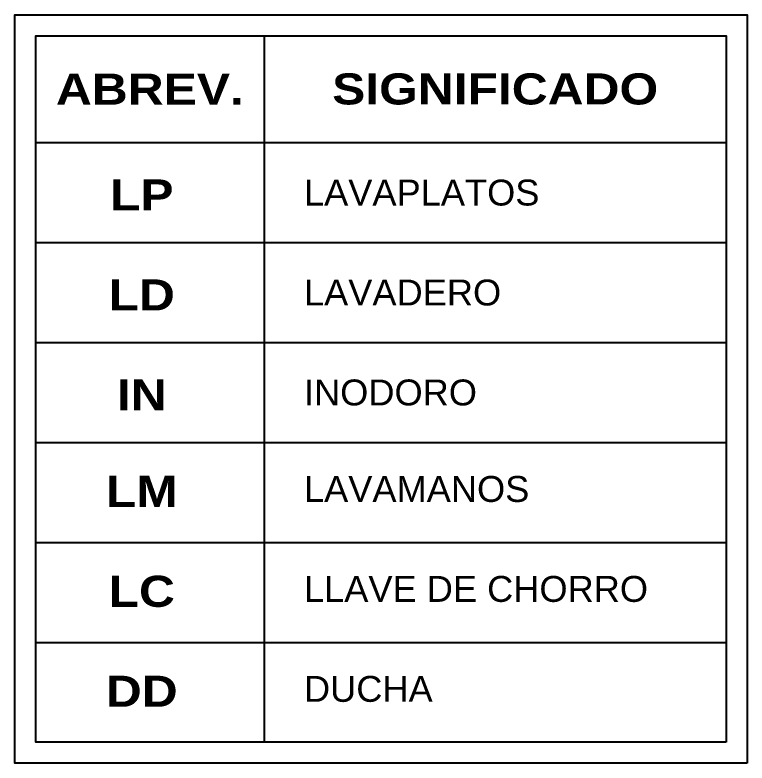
# Model space of a CAD drawing. Header units: metres. Extents: x 2 to 147, y 24 to 94.
# Drawn here: x 111.373 to 114.197, y 64.651 to 67.537 of the extents above; entities that cross this region are included whole.
import ezdxf
from ezdxf.enums import TextEntityAlignment as Align

# ---------------------------------------------------------------- set-up
doc = ezdxf.new("R2010")
doc.units = ezdxf.units.M
doc.header["$MEASUREMENT"] = 0
doc.layers.add('TEXTOS HIDRO', color=2, linetype='Continuous')
doc.styles.add('TEXTO HIDROSANITARIO', font='arial.ttf')
doc.styles.add('TITULOS', font='')
doc.styles.get('TITULOS').set_extended_font_data('Arial Black', bold=True)

msp = doc.modelspace()

# ---------------------------------------------------------------- linework, layer by layer
at = {"layer": 'TEXTOS HIDRO', "color": 1}
msp.add_line((112.3338, 67.457), (112.3338, 64.7309), dxfattribs=at)
at = {"layer": 'TEXTOS HIDRO', "color": 2}
for p, q in [((111.453, 67.0446), (114.117, 67.0446)), ((111.453, 66.659), (114.117, 66.659)), ((111.453, 66.2734), (114.117, 66.2734)), ((111.453, 65.8878), (114.117, 65.8878)), ((111.453, 65.5021), (114.117, 65.5021)), ((111.453, 65.1165), (114.117, 65.1165))]:
    msp.add_line(p, q, dxfattribs=at)
at = {"layer": 'TEXTOS HIDRO', "color": 1}
msp.add_lwpolyline([(114.197, 64.6509), (111.373, 64.6509), (111.373, 67.537), (114.197, 67.537)], close=True, dxfattribs=at)
at = {"layer": 'TEXTOS HIDRO', "color": 3}
msp.add_lwpolyline([(114.117, 64.7309), (111.453, 64.7309), (111.453, 67.457), (114.117, 67.457)], close=True, dxfattribs=at)

# ---------------------------------------------------------------- texts
at = {"layer": 'TEXTOS HIDRO', "style": 'TITULOS'}
for s, p in [('LP', (111.8621, 66.8426)), ('LD', (111.8621, 66.4569)), ('IN', (111.8621, 66.0713)), ('LM', (111.8621, 65.6991)), ('LC', (111.8621, 65.3135)), ('DD', (111.8621, 64.9279))]:
    msp.add_text(s, height=0.12, dxfattribs=at).set_placement(p, align=Align.MIDDLE_CENTER)
at = {"layer": 'TEXTOS HIDRO', "style": 'TEXTO HIDROSANITARIO'}
for s, p in [('LAVAPLATOS', (112.4878, 66.8518)), ('LAVADERO', (112.4878, 66.4662)), ('INODORO', (112.4878, 66.0806)), ('LAVAMANOS', (112.4878, 65.7083)), ('LLAVE DE CHORRO', (112.4878, 65.3227)), ('DUCHA', (112.4878, 64.9371))]:
    msp.add_text(s, height=0.1, dxfattribs=at).set_placement(p, align=Align.MIDDLE_LEFT)
at = {"layer": 'TEXTOS HIDRO', "linetype": 'Continuous', "char_height": 0.12, "attachment_point": 5, "style": 'TITULOS'}
for s, insert, width in [('ABREV.', (111.8934, 67.2508), 0.88087), ('SIGNIFICADO', (113.2254, 67.2508), 1.783135)]:
    msp.add_mtext(s, dxfattribs=dict(at, insert=insert, width=width))

doc.saveas('drawing.dxf')
